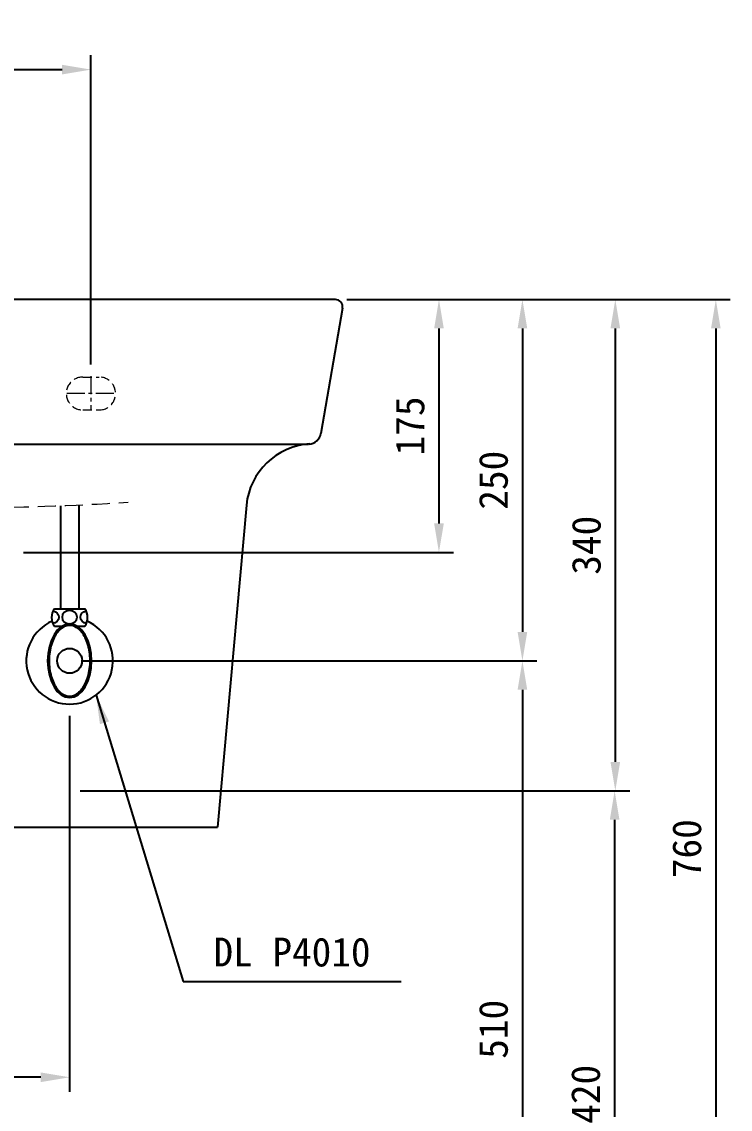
# Model space of a CAD drawing. Extents: x 0 to 3100, y 0 to 2100.
# Drawn here: x 1187 to 1678, y 439 to 1191 of the extents above; entities that cross this region are included whole.
import ezdxf

# ---------------------------------------------------------------- set-up
doc = ezdxf.new("R2010")
doc.units = 0
doc.header["$LTSCALE"] = 50
doc.header["$MEASUREMENT"] = 0
doc.linetypes.add('CENTER', pattern=[2, 1.25, -0.25, 0.25, -0.25])
doc.linetypes.add('HIDDEN', pattern=[0.375, 0.25, -0.125])
doc.layers.get('0').update_dxf_attribs({"linetype": 'CONTINUOUS'})
doc.layers.get('DEFPOINTS').update_dxf_attribs({"linetype": 'CONTINUOUS'})
for name, color, linetype in [('1', 2, 'CENTER'), ('2', 2, 'HIDDEN'), ('3', 3, 'CONTINUOUS'), ('6', 6, 'CONTINUOUS')]:
    doc.layers.add(name, color=color, linetype=linetype)
doc.dimstyles.get("Standard").update_dxf_attribs({"dimtxt": 2.5, "dimasz": 2, "dimexe": 2, "dimexo": 1, "dimgap": 1.5, "dimtad": 1, "dimdec": 0, "dimlfac": 10, "dimrnd": 0.5, "dimzin": 0, "dimdsep": 46, "dimtxsty": 'Standard', "dimcen": 0, "dimclrt": 2, "dimadec": 0, "dimazin": 0, "dimtfac": 1, "dimtdec": 0, "dimtmove": 0, "dimatfit": 3, "dimfxl": 0, "dimtolj": 1, "dimtzin": 0, "dimarcsym": 0})
doc.dimstyles.new('Standard$0', dxfattribs={"dimtxt": 0.18, "dimasz": 0.18, "dimexe": 0.18, "dimexo": 0.0625, "dimgap": 0.09, "dimtad": 0, "dimtih": 1, "dimtoh": 1, "dimdec": 4, "dimzin": 0, "dimdsep": 46, "dimtxsty": 'Standard', "dimcen": 0.09, "dimadec": 0, "dimazin": 0, "dimtfac": 1, "dimtdec": 4, "dimtofl": 0, "dimtmove": 0, "dimatfit": 3, "dimfxl": 0, "dimtolj": 1, "dimtzin": 0, "dimarcsym": 0})

# ---------------------------------------------------------------- blocks, each defined once
blk = doc.blocks.new('*D40')
at = {"layer": '3', "color": 3, "lineweight": -2}
for p, q in [((1070.38, 711.21), (1070.38, 450.99)), ((1220.38, 711.21), (1220.38, 450.99)), ((1200.38, 460.99), (1090.38, 460.99))]:
    blk.add_line(p, q, dxfattribs=at)
at = {"layer": '3', "color": 3}
for points in [[(1090.38, 464.32), (1090.38, 457.66), (1070.38, 460.99)], [(1200.38, 464.32), (1200.38, 457.66), (1220.38, 460.99)]]:
    blk.add_solid(points, dxfattribs=at)
at = {"layer": 'DEFPOINTS', "color": 0}
for p in [(1070.38, 719.21), (1220.38, 719.21), (1070.38, 460.99)]:
    blk.add_point(p, dxfattribs=at)
at = {"layer": '3', "color": 2, "insert": (1145.38, 480.99), "char_height": 20, "attachment_point": 5}
blk.add_mtext('\\A1;150', dxfattribs=at)
blk = doc.blocks.new('*D41')
at = {"color": 3, "lineweight": -2}
for p, q in [((1227.71, 659.21), (1607.83, 659.21)), ((1597.83, 639.21), (1597.83, 259.21)), ((1461.38, 239.21), (1607.83, 239.21))]:
    blk.add_line(p, q, dxfattribs=at)
at = {"color": 3}
for points in [[(1594.5, 639.21), (1601.16, 639.21), (1597.83, 659.21)], [(1594.5, 259.21), (1601.16, 259.21), (1597.83, 239.21)]]:
    blk.add_solid(points, dxfattribs=at)
at = {"layer": 'DEFPOINTS', "color": 0}
for p in [(1219.71, 659.21), (1453.38, 239.21), (1597.83, 239.21)]:
    blk.add_point(p, dxfattribs=at)
at = {"color": 2, "insert": (1577.83, 449.21), "char_height": 20, "attachment_point": 5, "rotation": 90}
blk.add_mtext('\\A1;420', dxfattribs=at)
blk = doc.blocks.new('*D42')
at = {"color": 3, "lineweight": -2}
for p, q in [((1420.45, 999.21), (1677.91, 999.21)), ((1667.91, 979.21), (1667.91, 259.21)), ((1665.76, 239.21), (1677.91, 239.21))]:
    blk.add_line(p, q, dxfattribs=at)
at = {"color": 3}
for points in [[(1664.58, 979.21), (1671.25, 979.21), (1667.91, 999.21)], [(1664.58, 259.21), (1671.25, 259.21), (1667.91, 239.21)]]:
    blk.add_solid(points, dxfattribs=at)
at = {"layer": 'DEFPOINTS', "color": 0}
for p in [(1412.45, 999.21), (1657.76, 239.21), (1667.91, 239.21)]:
    blk.add_point(p, dxfattribs=at)
at = {"color": 2, "insert": (1647.91, 619.21), "char_height": 20, "attachment_point": 5, "rotation": 90}
blk.add_mtext('\\A1;760', dxfattribs=at)
blk = doc.blocks.new('*D43')
at = {"color": 3, "lineweight": -2}
for p, q in [((1412.45, 999.21), (1486.18, 999.21)), ((1476.18, 979.21), (1476.18, 844.28)), ((1188.41, 824.28), (1486.18, 824.28))]:
    blk.add_line(p, q, dxfattribs=at)
at = {"color": 3}
for points in [[(1472.85, 979.21), (1479.52, 979.21), (1476.18, 999.21)], [(1472.85, 844.28), (1479.52, 844.28), (1476.18, 824.28)]]:
    blk.add_solid(points, dxfattribs=at)
at = {"layer": 'DEFPOINTS', "color": 0}
for p in [(1404.45, 999.21), (1180.41, 824.28), (1476.18, 824.28)]:
    blk.add_point(p, dxfattribs=at)
at = {"color": 2, "insert": (1456.18, 911.75), "char_height": 20, "attachment_point": 5, "rotation": 90}
blk.add_mtext('\\A1;175', dxfattribs=at)
blk = doc.blocks.new('*D44')
at = {"color": 3, "lineweight": -2}
for p, q in [((1412.45, 999.21), (1543.98, 999.21)), ((1533.98, 979.21), (1533.98, 769.21)), ((1279.38, 749.21), (1543.98, 749.21))]:
    blk.add_line(p, q, dxfattribs=at)
at = {"color": 3}
for points in [[(1530.64, 979.21), (1537.31, 979.21), (1533.98, 999.21)], [(1530.64, 769.21), (1537.31, 769.21), (1533.98, 749.21)]]:
    blk.add_solid(points, dxfattribs=at)
at = {"layer": 'DEFPOINTS', "color": 0}
for p in [(1404.45, 999.21), (1271.38, 749.21), (1533.98, 749.21)]:
    blk.add_point(p, dxfattribs=at)
at = {"color": 2, "insert": (1513.98, 874.21), "char_height": 20, "attachment_point": 5, "rotation": 90}
blk.add_mtext('\\A1;250', dxfattribs=at)
blk = doc.blocks.new('*D45')
at = {"color": 3, "lineweight": -2}
for p, q in [((1412.45, 999.21), (1608.31, 999.21)), ((1598.31, 979.21), (1598.31, 679.21)), ((1253.15, 659.21), (1608.31, 659.21))]:
    blk.add_line(p, q, dxfattribs=at)
at = {"color": 3}
for points in [[(1594.97, 979.21), (1601.64, 979.21), (1598.31, 999.21)], [(1594.97, 679.21), (1601.64, 679.21), (1598.31, 659.21)]]:
    blk.add_solid(points, dxfattribs=at)
at = {"layer": 'DEFPOINTS', "color": 0}
for p in [(1404.45, 999.21), (1245.15, 659.21), (1598.31, 659.21)]:
    blk.add_point(p, dxfattribs=at)
at = {"color": 2, "insert": (1578.31, 829.21), "char_height": 20, "attachment_point": 5, "rotation": 90}
blk.add_mtext('\\A1;340', dxfattribs=at)
blk = doc.blocks.new('*D52')
at = {"color": 3, "lineweight": -2}
for p, q in [((1055.61, 954.2), (1055.61, 1168.37)), ((1235.19, 954.2), (1235.19, 1168.37)), ((1075.61, 1158.37), (1215.19, 1158.37))]:
    blk.add_line(p, q, dxfattribs=at)
at = {"color": 3}
for points in [[(1075.61, 1161.71), (1075.61, 1155.04), (1055.61, 1158.37)], [(1215.19, 1161.71), (1215.19, 1155.04), (1235.19, 1158.37)]]:
    blk.add_solid(points, dxfattribs=at)
at = {"layer": 'DEFPOINTS', "color": 0}
for p in [(1235.19, 1158.37), (1055.61, 946.2), (1235.19, 946.2)]:
    blk.add_point(p, dxfattribs=at)
at = {"color": 2, "insert": (1145.4, 1178.37), "char_height": 20, "attachment_point": 5}
blk.add_mtext('\\A1;180', dxfattribs=at)
blk = doc.blocks.new('*D59')
at = {"color": 3, "lineweight": -2}
for p, q in [((1228.38, 749.21), (1543.98, 749.21)), ((1533.98, 729.21), (1533.98, 259.21)), ((1461.38, 239.21), (1543.98, 239.21))]:
    blk.add_line(p, q, dxfattribs=at)
at = {"color": 3}
for points in [[(1530.64, 729.21), (1537.31, 729.21), (1533.98, 749.21)], [(1530.64, 259.21), (1537.31, 259.21), (1533.98, 239.21)]]:
    blk.add_solid(points, dxfattribs=at)
at = {"layer": 'DEFPOINTS', "color": 0}
for p in [(1220.38, 749.21), (1453.38, 239.21), (1533.98, 239.21)]:
    blk.add_point(p, dxfattribs=at)
at = {"color": 2, "insert": (1513.98, 494.21), "char_height": 20, "attachment_point": 5, "rotation": 90}
blk.add_mtext('\\A1;510', dxfattribs=at)

msp = doc.modelspace()

# ---------------------------------------------------------------- linework, layer by layer
at = {"color": 7}
for p, q in [((1404.45372, 999.21417), (1145.37873, 999.21417)), ((1409.38134, 993.36647), (1394.46167, 906.63876)), ((1145.37873, 899.21417), (1385.93548, 899.21417)), ((1145.37873, 633.9867), (1322.87873, 633.9867))]:
    msp.add_line(p, q, dxfattribs=at)
at = {"color": 1, "linetype": 'CENTER', "lineweight": 0, "ltscale": 0.2}
for p, q in [((1235.18567, 946.2028), (1235.18567, 922.57161)), ((1218.52719, 934.42193), (1252.19701, 934.42193))]:
    msp.add_line(p, q, dxfattribs=at)
at = {"color": 7, "ltscale": 2}
msp.add_line((1342.82669, 856.99297), (1322.87873, 633.9867), dxfattribs=at)
at = {"color": 7}
for centre, radius, start, end in [((1404.45372, 994.21417), 5, 350.23901336, 90), ((1389.65686, 852.30921), 47.06381, 93.63392204, 174.28850718)]:
    msp.add_arc(centre, radius, start, end, dxfattribs=at)
at = {"color": 2}
msp.add_arc((1385.60063, 908.21417), 9, 274.13640886, 349.9187052, dxfattribs=at)
at = {"layer": '2', "color": 7, "linetype": 'HIDDEN', "lineweight": 0, "ltscale": 0.5}
for p, q in [((1229.46963, 945.5778), (1240.83327, 945.5778)), ((1229.46963, 922.85053), (1240.83327, 922.85053))]:
    msp.add_line(p, q, dxfattribs=at)
at = {"layer": '2', "color": 7, "linetype": 'HIDDEN', "lineweight": 0}
msp.add_arc((1145.37873, 2652.15707), 1796.89884, 266.30976136, 273.69023864, dxfattribs=at)
at = {"layer": '2', "color": 7, "linetype": 'HIDDEN', "lineweight": 0, "ltscale": 0.5}
for centre, major_axis, start_param, end_param in [((1229.46963, 934.21417), (8.0353, 8.0353), 0.785398163, 3.926990817), ((1240.83327, 934.21417), (-8.0353, 8.0353), 2.35619449, 5.497787144)]:
    msp.add_ellipse(centre, major_axis=major_axis, ratio=1, start_param=start_param, end_param=end_param, dxfattribs=at)
at = {"layer": '6'}
for p, q in [((1214.03081, 856.57016), (1214.03081, 785.21417)), ((1226.73081, 857.10072), (1226.73081, 785.21417)), ((1209.88081, 785.21417), (1214.03081, 785.21417)), ((1214.03081, 785.21417), (1230.88081, 785.21417)), ((1209.88081, 773.21417), (1215.24061, 773.21417)), ((1225.521, 773.21417), (1230.88081, 773.21417))]:
    msp.add_line(p, q, dxfattribs=at)
msp.add_circle((1220.38081, 749.21417), 8.61509, dxfattribs=at)
for centre, radius, start, end in [((1217.88081, 779.21417), 10, 143.13010235, 216.86989765), ((1222.88081, 779.21417), 10, 323.13010235, 36.86989765), ((1220.38081, 749.21417), 30, 113.91725115, 66.08274885)]:
    msp.add_arc(centre, radius, start, end, dxfattribs=at)
at = {"layer": '6', "extrusion": (0, 0, -1)}
for centre, major_axis, start_param, end_param in [((1207.69813, 779.44175), (-5.22946, 0), 1.82411945, 4.498970222), ((1233.15407, 779.44175), (5.22946, 0), 1.800504354, 4.443057795)]:
    msp.add_ellipse(centre, major_axis=major_axis, ratio=0.866391406, start_param=start_param, end_param=end_param, dxfattribs=at)
for centre, major_axis, ratio in [((1220.38081, 779.44175), (-5.22946, 0), 0.866391406), ((1220.38081, 749.21417), (0, 25.5), 0.596528766)]:
    msp.add_ellipse(centre, major_axis=major_axis, ratio=ratio, dxfattribs=at)
at = {"layer": '6'}
msp.add_open_spline([(1220.38081, 773.71417), (1222.4612, 773.71417), (1224.56095, 772.90506), (1228.45718, 769.66001), (1230.2294, 767.21988), (1232.95525, 761.19117), (1233.90692, 757.61176), (1234.75732, 750.09662), (1234.65599, 746.16688), (1233.4241, 738.80947), (1232.29361, 735.38793), (1229.28118, 729.79872), (1227.40331, 727.64149), (1223.39816, 724.99915), (1221.29265, 724.49757), (1217.13715, 725.09937), (1215.0554, 726.22222), (1211.30419, 730.05422), (1209.65546, 732.75833), (1207.24107, 739.1797), (1206.47629, 742.88895), (1206.01462, 750.50338), (1206.31777, 754.40265), (1207.92061, 761.54506), (1209.22017, 764.78177), (1212.49106, 769.88856), (1214.45478, 771.74732), (1217.7725, 773.39949), (1219.07801, 773.71417), (1220.38081, 773.71417)], degree=3, knots=[0, 0, 0, 0, 0.461109739, 0.461109739, 0.922219478, 0.922219478, 1.383329216, 1.383329216, 1.844438955, 1.844438955, 2.305548694, 2.305548694, 2.766658433, 2.766658433, 3.227768172, 3.227768172, 3.688877911, 3.688877911, 4.149987649, 4.149987649, 4.611097388, 4.611097388, 5.072207127, 5.072207127, 5.533316866, 5.533316866, 5.994426605, 5.994426605, 6.283185307, 6.283185307, 6.283185307, 6.283185307], dxfattribs=at)

# ---------------------------------------------------------------- texts
at = {"layer": '1', "color": 2, "insert": (1374.40156, 547.50304), "char_height": 20, "attachment_point": 5}
msp.add_mtext('DL P4010', dxfattribs=at)

# ---------------------------------------------------------------- dimensions: what is measured, and where the dimension line sits
dim = msp.add_linear_dim(base=(1235.18567, 1158.37244), p1=(1055.606, 946.2028), p2=(1235.18567, 946.2028), dimstyle='Standard', override={"dimtxt": 20, "dimasz": 20, "dimexe": 10, "dimexo": 8, "dimgap": 10, "dimlfac": 1, "dimzin": 8, "dimclrd": 3, "dimclre": 3, "dimtdec": 4, "dimarcsym": 1})
dim.commit()
dim.dimension.update_dxf_attribs({"geometry": '*D52', "text_midpoint": (1145.39583, 1158.37244), "dimtype": 160})
for base, p1, p2, picture, middle in [((1476.18348, 824.277), (1404.45372, 999.21417), (1180.41428, 824.277), '*D43', (1476.18348, 911.74559)), ((1598.3051, 659.21417), (1404.45372, 999.21417), (1245.15197, 659.21417), '*D45', (1598.3051, 829.21417)), ((1533.97809, 749.21417), (1404.45372, 999.21417), (1271.38081, 749.21417), '*D44', (1533.97809, 874.21417)), ((1667.91394, 239.21417), (1412.45372, 999.21417), (1657.76397, 239.21417), '*D42', (1667.91394, 619.21417)), ((1597.82975, 239.21417), (1219.70592, 659.21417), (1453.38081, 239.21417), '*D41', (1597.82975, 449.21417))]:
    dim = msp.add_linear_dim(base=base, p1=p1, p2=p2, angle=90, dimstyle='Standard', override={"dimtxt": 20, "dimasz": 20, "dimexe": 10, "dimexo": 8, "dimgap": 10, "dimdec": 4, "dimlfac": 1, "dimzin": 8, "dimclrd": 3, "dimclre": 3, "dimtdec": 4})
    dim.commit()
    dim.dimension.update_dxf_attribs({"geometry": picture, "text_midpoint": middle, "dimtype": 160})
dim = msp.add_linear_dim(base=(1533.97809, 239.21417), p1=(1220.38081, 749.21417), p2=(1453.38081, 239.21417), angle=90, dimstyle='Standard$0', override={"dimtxt": 20, "dimasz": 20, "dimexe": 10, "dimexo": 8, "dimgap": 10, "dimtad": 1, "dimtih": 0, "dimtoh": 0, "dimrnd": 0.5, "dimzin": 8, "dimcen": 0, "dimclrd": 3, "dimclre": 3, "dimclrt": 2, "dimtofl": 1})
dim.commit()
dim.dimension.update_dxf_attribs({"geometry": '*D59', "text_midpoint": (1513.97809, 494.21417)})
at = {"layer": '3'}
dim = msp.add_linear_dim(base=(1070.38081, 460.9907), p1=(1220.38081, 719.21417), p2=(1070.38081, 719.21417), dimstyle='Standard', override={"dimtxt": 20, "dimasz": 20, "dimexe": 10, "dimexo": 8, "dimgap": 10, "dimdec": 4, "dimlfac": 1, "dimzin": 8, "dimclrd": 3, "dimclre": 3, "dimtdec": 4}, dxfattribs=at)
dim.commit()
dim.dimension.update_dxf_attribs({"geometry": '*D40', "text_midpoint": (1145.38081, 460.9907), "dimtype": 160})

# ---------------------------------------------------------------- leaders
msp.add_leader([(1238.70718, 725.46245), (1298.99528, 527.36278), (1449.89717, 527.36278)], dimstyle='Standard', override={"dimtxt": 20, "dimasz": 20, "dimexe": 10, "dimexo": 8, "dimgap": 10, "dimtad": 0, "dimtoh": 1, "dimdec": 4, "dimlfac": 1, "dimzin": 8, "dimclrd": 3, "dimclre": 3, "dimtdec": 4, "dimarcsym": 1})

doc.saveas('drawing.dxf')
